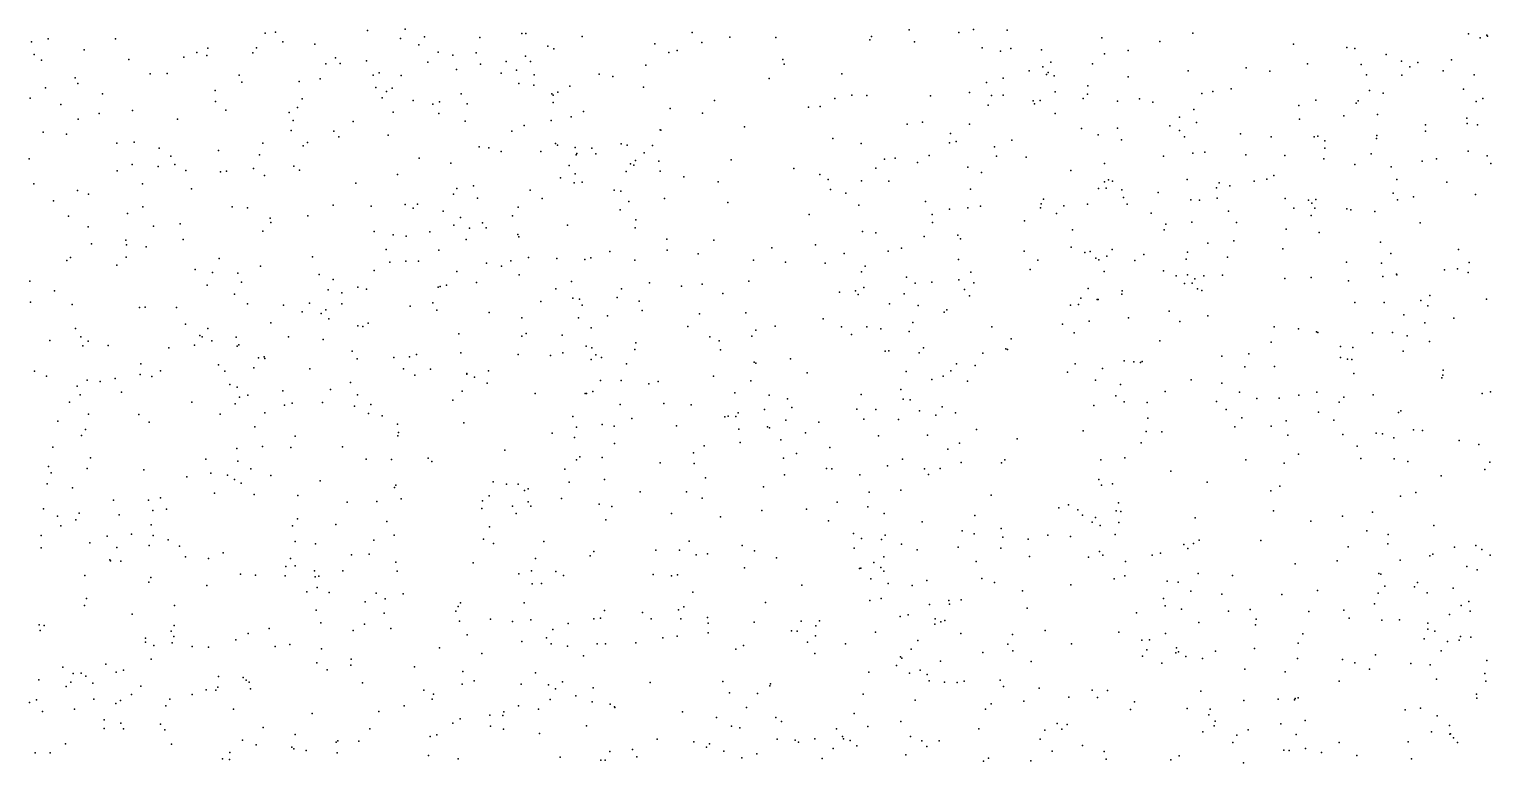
# Model space of a CAD drawing. Extents: x 2 to 99999, y 0 to 49999.
# Drawn here: x 25038 to 37494, y 18748 to 24999 of the extents above; entities that cross this region are included whole.
import ezdxf

# ---------------------------------------------------------------- set-up
doc = ezdxf.new("R2010")
doc.units = 0
doc.header["$MEASUREMENT"] = 0
doc.layers.add('points', color=50, linetype='Continuous')

msp = doc.modelspace()

# ---------------------------------------------------------------- linework, layer by layer
at = {"layer": 'points', "color": 3}
for p in [(25198, 24916, 29), (25772, 24916, 49), (27049, 24965, 33), (27138, 24974, 87), (27922, 24989, 11), (28203, 24921, 13), (28241, 24999, 85), (28408, 24935, 79), (28878, 24928, 1), (29236, 24964, 11), (29270, 24963, 37), (29751, 24937, 42), (30689, 24971, 88), (31008, 24932, 45), (31402, 24928, 15), (32215, 24938, 23), (32536, 24993, 40), (32959, 24972, 86), (33084, 24996, 81), (33371, 24991, 4), (34178, 24927, 48), (34954, 24966, 12), (37303, 24960, 61), (37402, 24927, 30), (37460, 24948, 19), (37465, 24939, 70), (25057, 24893, 72), (25507, 24824, 76), (26467, 24802, 97), (26559, 24837, 98), (26943, 24798, 91), (26974, 24841, 11), (27199, 24892, 85), (27471, 24872, 60), (28359, 24865, 94), (28524, 24805, 29), (28846, 24799, 8), (29459, 24856, 74), (29509, 24831, 15), (30369, 24876, 27), (30488, 24801, 74), (30559, 24817, 14), (30769, 24885, 42), (32203, 24910, 72), (32583, 24893, 24), (33159, 24842, 11), (33316, 24811, 88), (33404, 24836, 2), (33665, 24823, 20), (34202, 24789, 94), (34404, 24819, 66), (34674, 24894, 62), (35813, 24873, 99), (36267, 24843, 13), (36335, 24835, 41), (25079, 24784, 2), (25143, 24735, 33), (25887, 24742, 11), (26356, 24762, 88), (26553, 24774, 20), (27565, 24704, 72), (27649, 24754, 41), (27688, 24708, 57), (27912, 24730, 87), (28435, 24719, 55), (28647, 24778, 87), (28885, 24701, 79), (29104, 24725, 66), (29266, 24769, 65), (29309, 24723, 1), (30294, 24692, 57), (31460, 24740, 35), (31473, 24701, 50), (33677, 24678, 75), (33745, 24718, 21), (34100, 24703, 92), (35408, 24669, 98), (35932, 24704, 35), (36390, 24700, 39), (36601, 24784, 8), (36733, 24728, 88), (36805, 24680, 88), (36872, 24716, 4), (37158, 24739, 34), (25430, 24584, 31), (25452, 24538, 87), (26068, 24619, 78), (26214, 24622, 31), (26827, 24608, 84), (26851, 24547, 81), (27339, 24555, 58), (27517, 24577, 70), (27968, 24608, 75), (28019, 24627, 26), (28207, 24606, 40), (28680, 24656, 94), (29059, 24626, 47), (29191, 24651, 3), (29340, 24610, 0), (29895, 24616, 37), (30011, 24596, 40), (31345, 24579, 14), (31963, 24619, 84), (33195, 24545, 62), (33339, 24583, 3), (33561, 24644, 44), (33707, 24614, 2), (33721, 24631, 10), (33774, 24603, 50), (34404, 24593, 79), (34915, 24644, 16), (35611, 24643, 44), (36434, 24611, 89), (36736, 24609, 5), (37088, 24645, 99), (37352, 24610, 88), (25178, 24500, 52), (25663, 24450, 12), (26622, 24477, 69), (27992, 24503, 2), (28047, 24414, 38), (28084, 24468, 77), (28132, 24497, 32), (28719, 24449, 39), (29211, 24536, 33), (29337, 24523, 56), (29493, 24450, 69), (29504, 24437, 8), (29543, 24464, 72), (29645, 24514, 20), (30273, 24505, 79), (32048, 24436, 49), (32176, 24433, 6), (32719, 24431, 31), (33050, 24461, 0), (33238, 24434, 19), (33337, 24436, 28), (33782, 24467, 2), (34057, 24447, 97), (34059, 24518, 0), (35032, 24451, 5), (35125, 24468, 1), (35282, 24491, 16), (36459, 24478, 95), (36578, 24454, 20), (37261, 24489, 41), (25045, 24413, 40), (25307, 24357, 21), (25918, 24306, 78), (26626, 24383, 34), (26714, 24310, 48), (27252, 24289, 33), (27324, 24333, 15), (27364, 24406, 64), (28141, 24291, 37), (28309, 24391, 58), (28478, 24360, 87), (28534, 24381, 53), (28770, 24362, 69), (29502, 24375, 49), (29763, 24298, 34), (30499, 24324, 46), (30879, 24392, 98), (31680, 24336, 83), (31778, 24342, 1), (31903, 24409, 6), (33211, 24353, 48), (33593, 24390, 73), (33605, 24364, 12), (33654, 24391, 71), (34021, 24408, 23), (34313, 24387, 11), (34501, 24405, 45), (34615, 24379, 83), (34963, 24315, 50), (35858, 24348, 65), (36004, 24396, 79), (36347, 24370, 65), (36365, 24390, 8), (37370, 24382, 22), (37427, 24410, 18), (25454, 24232, 48), (25635, 24280, 69), (26301, 24232, 99), (27288, 24222, 12), (27799, 24214, 82), (28529, 24280, 7), (28752, 24215, 57), (29256, 24180, 16), (29486, 24220, 5), (29657, 24253, 84), (30776, 24284, 2), (31135, 24168, 5), (32520, 24189, 60), (32652, 24206, 29), (33050, 24189, 6), (33780, 24281, 90), (34758, 24175, 19), (34842, 24249, 13), (34987, 24205, 93), (35864, 24234, 63), (36242, 24262, 55), (36529, 24272, 51), (36938, 24185, 73), (37289, 24242, 25), (37293, 24195, 62), (37381, 24184, 23), (25158, 24121, 65), (25356, 24105, 92), (27269, 24137, 24), (27635, 24130, 9), (27676, 24081, 65), (28096, 24096, 35), (29150, 24130, 18), (30416, 24142, 69), (30420, 24140, 55), (31887, 24069, 68), (32889, 24111, 39), (32938, 24042, 64), (33412, 24055, 64), (34007, 24152, 44), (34149, 24099, 90), (34314, 24157, 42), (34346, 24058, 97), (34840, 24135, 30), (34883, 24082, 27), (35362, 24108, 1), (35622, 24082, 14), (35988, 24083, 6), (36019, 24088, 78), (36080, 24048, 27), (36519, 24068, 31), (36522, 24093, 80), (36937, 24131, 90), (25785, 24028, 44), (25933, 24038, 29), (26144, 23986, 19), (26246, 23918, 86), (26650, 23967, 28), (27000, 23928, 85), (27029, 24027, 64), (27372, 24006, 100), (27410, 24035, 42), (28872, 23997, 27), (28954, 23989, 74), (29060, 23957, 42), (29399, 23957, 5), (29522, 24026, 76), (29540, 24012, 67), (29690, 23992, 2), (29699, 23928, 30), (29706, 23940, 14), (29833, 23986, 74), (29868, 23937, 75), (30082, 24022, 69), (30133, 24010, 51), (30278, 23945, 97), (30350, 24009, 43), (32129, 24025, 35), (32707, 23923, 64), (32881, 24032, 74), (33263, 23996, 68), (33281, 23918, 0), (34706, 23918, 73), (34954, 23943, 78), (35058, 23952, 18), (35405, 23928, 42), (35740, 23923, 43), (36080, 23985, 86), (36474, 23936, 97), (37300, 23960, 45), (37464, 23921, 8), (25038, 23895, 74), (25788, 23792, 53), (25915, 23847, 5), (26138, 23830, 30), (26279, 23847, 63), (26373, 23796, 35), (26948, 23811, 97), (27294, 23831, 14), (27340, 23799, 71), (28362, 23901, 19), (28632, 23858, 96), (29640, 23839, 19), (30163, 23853, 89), (30192, 23841, 3), (30206, 23881, 68), (30404, 23876, 92), (31019, 23885, 6), (31554, 23811, 0), (32253, 23816, 85), (32326, 23892, 80), (32418, 23901, 94), (32607, 23863, 84), (33038, 23823, 69), (33534, 23908, 0), (33915, 23796, 11), (34203, 23855, 28), (36071, 23895, 16), (36336, 23846, 51), (36645, 23827, 91), (36910, 23876, 81), (37030, 23896, 45), (37494, 23856, 49), (25076, 23681, 24), (26002, 23683, 23), (26669, 23785, 69), (26720, 23790, 45), (27042, 23754, 10), (27821, 23688, 90), (28176, 23762, 69), (29566, 23733, 58), (29683, 23690, 10), (29692, 23767, 7), (29751, 23696, 89), (30125, 23786, 57), (30414, 23790, 64), (30618, 23741, 3), (30909, 23699, 76), (31776, 23762, 62), (31846, 23718, 66), (32132, 23707, 41), (32363, 23704, 22), (33153, 23777, 71), (34203, 23698, 23), (34236, 23715, 49), (34269, 23704, 82), (34905, 23719, 22), (35180, 23691, 71), (35477, 23704, 93), (35585, 23722, 21), (35646, 23753, 28), (36692, 23720, 13), (37118, 23696, 98), (25448, 23626, 44), (25542, 23595, 67), (26422, 23639, 35), (28654, 23594, 89), (28681, 23643, 3), (28825, 23664, 18), (28858, 23559, 1), (29308, 23628, 76), (29408, 23558, 11), (30023, 23627, 64), (30079, 23620, 65), (30451, 23558, 38), (31867, 23634, 93), (31998, 23601, 13), (33059, 23635, 96), (33681, 23552, 53), (34152, 23642, 21), (34216, 23645, 28), (34349, 23630, 52), (34365, 23565, 8), (34660, 23609, 3), (34938, 23544, 68), (35011, 23543, 48), (35155, 23649, 12), (35162, 23559, 38), (35271, 23665, 69), (35741, 23557, 78), (35939, 23543, 20), (36004, 23549, 0), (36663, 23601, 53), (36699, 23545, 43), (36836, 23570, 59), (37363, 23591, 59), (25244, 23537, 99), (25875, 23428, 38), (26005, 23485, 23), (26767, 23485, 84), (26897, 23476, 20), (27629, 23501, 19), (27953, 23490, 68), (28242, 23506, 6), (28309, 23473, 48), (28348, 23509, 18), (28565, 23449, 92), (29206, 23482, 28), (30074, 23461, 48), (30149, 23532, 71), (30992, 23524, 4), (31686, 23419, 2), (32107, 23499, 13), (32675, 23532, 25), (32733, 23421, 61), (32882, 23465, 67), (33038, 23477, 56), (33145, 23490, 57), (33656, 23478, 69), (33663, 23511, 40), (33793, 23430, 4), (33856, 23494, 54), (34057, 23508, 74), (34394, 23509, 98), (34599, 23432, 22), (35259, 23449, 11), (35815, 23473, 15), (35970, 23518, 65), (35993, 23475, 52), (36268, 23468, 83), (36301, 23460, 48), (36506, 23445, 14), (25372, 23407, 29), (25540, 23314, 44), (26096, 23322, 93), (26324, 23342, 8), (27091, 23390, 50), (27096, 23352, 57), (27411, 23409, 49), (28656, 23329, 90), (28714, 23396, 31), (28791, 23304, 15), (28902, 23350, 42), (28933, 23307, 88), (29156, 23409, 26), (29626, 23330, 15), (30202, 23307, 63), (30209, 23376, 85), (32736, 23351, 43), (33519, 23365, 13), (34725, 23339, 45), (34945, 23355, 38), (35326, 23351, 52), (35749, 23294, 76), (35962, 23413, 87), (36891, 23349, 52), (25568, 23170, 13), (25862, 23202, 2), (26350, 23206, 92), (27028, 23279, 61), (27978, 23276, 29), (28141, 23247, 28), (28249, 23235, 1), (28452, 23273, 80), (28761, 23207, 33), (29202, 23251, 53), (29211, 23230, 95), (30472, 23210, 89), (30872, 23201, 47), (32140, 23275, 5), (32252, 23265, 55), (32665, 23232, 6), (32951, 23243, 15), (32975, 23214, 68), (33930, 23290, 9), (34709, 23289, 42), (35082, 23177, 29), (35303, 23196, 88), (36032, 23267, 55), (36555, 23185, 28), (25389, 23053, 48), (25864, 23056, 60), (25866, 23163, 32), (26034, 23146, 2), (26658, 23044, 35), (27452, 23061, 61), (28081, 23122, 86), (28530, 23117, 100), (29293, 23054, 6), (29534, 23045, 9), (29824, 23051, 9), (29986, 23105, 78), (30475, 23116, 1), (30740, 23085, 14), (31367, 23135, 59), (31740, 23162, 72), (31984, 23089, 28), (32359, 23108, 8), (32473, 23133, 77), (33516, 23107, 16), (33918, 23142, 79), (34034, 23096, 98), (34081, 23106, 13), (34129, 23047, 30), (34223, 23066, 84), (34266, 23121, 17), (34538, 23079, 92), (34908, 23100, 55), (35250, 23057, 35), (35723, 23127, 33), (36643, 23088, 23), (37218, 23122, 46), (25359, 23027, 54), (25785, 22990, 70), (26451, 22952, 4), (26599, 22927, 37), (26816, 22919, 96), (27009, 22979, 15), (27978, 22942, 25), (28110, 23015, 30), (28247, 23023, 57), (28355, 23022, 49), (28682, 22935, 91), (28935, 23006, 48), (29062, 22979, 43), (29142, 23026, 72), (29772, 23038, 38), (30198, 23031, 67), (31211, 23031, 11), (31483, 23013, 45), (31821, 23006, 93), (32131, 22932, 100), (32163, 22981, 18), (32958, 23036, 84), (33062, 22929, 55), (33567, 22952, 34), (33634, 23032, 39), (34154, 23034, 28), (34199, 22936, 36), (34459, 23028, 98), (34705, 22940, 29), (34897, 23041, 31), (36263, 23015, 77), (36563, 23006, 42), (37100, 22948, 34), (37210, 22956, 59), (37302, 22927, 55), (37311, 23012, 35), (25043, 22851, 36), (26555, 22817, 26), (26846, 22845, 96), (27508, 22910, 56), (27629, 22866, 74), (27839, 22801, 68), (28523, 22801, 97), (28540, 22807, 3), (28595, 22817, 55), (28851, 22841, 88), (29214, 22907, 9), (29660, 22849, 20), (30325, 22838, 84), (30598, 22809, 68), (30772, 22826, 60), (31170, 22852, 11), (32150, 22798, 71), (32513, 22886, 22), (32589, 22836, 76), (32729, 22843, 55), (32959, 22865, 14), (33089, 22837, 51), (34812, 22899, 93), (34884, 22832, 87), (34908, 22907, 11), (34948, 22834, 60), (34973, 22873, 71), (35047, 22898, 99), (35208, 22903, 89), (35739, 22876, 12), (35964, 22884, 89), (36281, 22854, 74), (36573, 22892, 54), (36691, 22911, 69), (36694, 22905, 23), (25048, 22672, 79), (25252, 22770, 66), (26786, 22741, 35), (27586, 22779, 52), (27702, 22752, 35), (27913, 22784, 23), (29398, 22678, 67), (29527, 22786, 81), (29670, 22707, 27), (29729, 22699, 40), (30048, 22712, 98), (30086, 22787, 22), (30237, 22681, 22), (30948, 22746, 88), (31943, 22759, 80), (32079, 22771, 56), (32102, 22740, 58), (32495, 22744, 76), (33008, 22781, 88), (33052, 22727, 38), (34001, 22706, 70), (34062, 22790, 69), (34139, 22695, 45), (34149, 22695, 52), (34349, 22742, 30), (34353, 22770, 63), (34994, 22787, 90), (35030, 22772, 67), (36335, 22670, 98), (36585, 22670, 80), (36898, 22687, 90), (36974, 22729, 13), (37457, 22699, 12), (25403, 22652, 20), (25979, 22628, 93), (26026, 22631, 99), (26293, 22628, 65), (26898, 22659, 90), (27205, 22649, 6), (27363, 22591, 32), (27426, 22665, 74), (27527, 22578, 82), (27565, 22608, 30), (27702, 22660, 87), (28285, 22640, 60), (28479, 22669, 21), (28511, 22604, 19), (28959, 22584, 5), (29750, 22647, 76), (29967, 22558, 53), (30262, 22601, 77), (30751, 22575, 53), (31144, 22582, 27), (32370, 22660, 88), (32615, 22646, 36), (32835, 22587, 30), (32858, 22607, 11), (33912, 22648, 32), (33980, 22652, 94), (34753, 22596, 98), (35082, 22558, 80), (36753, 22566, 43), (36958, 22642, 18), (25432, 22448, 73), (26371, 22485, 84), (26561, 22448, 88), (27098, 22496, 59), (27591, 22532, 88), (27839, 22473, 70), (27881, 22467, 12), (27926, 22493, 27), (29237, 22541, 28), (29719, 22540, 32), (29828, 22455, 43), (30652, 22467, 60), (31229, 22435, 55), (31394, 22468, 60), (31803, 22531, 47), (31960, 22463, 34), (32177, 22464, 47), (32295, 22445, 72), (32538, 22424, 71), (32567, 22500, 86), (33242, 22462, 91), (33843, 22485, 96), (34070, 22511, 50), (34405, 22540, 71), (34845, 22509, 80), (35648, 22463, 77), (35855, 22447, 61), (36009, 22421, 23), (36931, 22496, 4), (37178, 22538, 52), (25214, 22348, 4), (25477, 22378, 28), (25494, 22301, 98), (25540, 22342, 11), (25712, 22303, 77), (26446, 22308, 46), (26492, 22388, 48), (26511, 22378, 20), (26594, 22344, 42), (26803, 22376, 93), (26811, 22299, 46), (26824, 22310, 15), (27248, 22379, 67), (27542, 22355, 64), (28700, 22403, 49), (29236, 22383, 75), (29272, 22405, 100), (29581, 22391, 28), (29785, 22297, 46), (30207, 22326, 81), (30837, 22379, 76), (30918, 22345, 58), (31197, 22383, 48), (32046, 22398, 92), (33405, 22362, 26), (33944, 22412, 57), (34673, 22344, 95), (35623, 22332, 43), (36019, 22416, 61), (36212, 22296, 82), (36485, 22412, 43), (36657, 22416, 78), (36782, 22387, 13), (36971, 22338, 55), (26227, 22283, 5), (26991, 22198, 64), (27041, 22207, 96), (27047, 22193, 73), (27790, 22257, 48), (27832, 22190, 27), (28146, 22201, 97), (28279, 22208, 5), (28338, 22228, 88), (28717, 22241, 97), (29206, 22228, 76), (29481, 22219, 66), (29586, 22242, 70), (29826, 22184, 58), (29832, 22283, 85), (29866, 22224, 55), (29916, 22202, 75), (30200, 22271, 40), (30929, 22266, 70), (31525, 22190, 33), (32333, 22255, 51), (32364, 22259, 87), (32622, 22241, 97), (32660, 22284, 1), (33165, 22238, 97), (33361, 22275, 57), (33374, 22269, 98), (34370, 22172, 98), (35202, 22214, 0), (35433, 22232, 14), (36214, 22202, 73), (36272, 22187, 31), (36310, 22184, 60), (36317, 22286, 76), (36748, 22256, 17), (25084, 22086, 56), (25983, 22056, 7), (25988, 22147, 84), (26158, 22088, 82), (26651, 22138, 25), (26706, 22084, 63), (26951, 22114, 30), (27429, 22106, 66), (28229, 22105, 92), (28324, 22052, 79), (28459, 22102, 65), (28767, 22066, 43), (28767, 22061, 37), (28953, 22088, 63), (30128, 22147, 73), (31215, 22162, 63), (31229, 22154, 83), (31668, 22070, 98), (32512, 22083, 6), (32892, 22087, 86), (32941, 22149, 12), (33100, 22134, 26), (33886, 22076, 46), (33953, 22149, 56), (34184, 22107, 9), (34453, 22165, 37), (34510, 22158, 8), (34522, 22168, 61), (35397, 22121, 99), (35652, 22124, 93), (36327, 22064, 8), (37086, 22051, 61), (37087, 22094, 92), (25184, 22042, 24), (25446, 21957, 2), (25533, 22009, 7), (25643, 21998, 96), (25771, 22024, 52), (26082, 22040, 59), (26749, 21971, 47), (26811, 21950, 29), (27605, 21928, 25), (27776, 21988, 64), (28832, 22035, 70), (28942, 21982, 22), (29906, 22006, 82), (30082, 22007, 71), (30319, 21978, 32), (30398, 21997, 39), (30870, 22043, 28), (31188, 22004, 32), (32466, 21929, 82), (32731, 22014, 51), (32827, 22044, 38), (33035, 21999, 13), (34125, 22010, 11), (34339, 21972, 26), (34941, 22011, 29), (35202, 21983, 46), (37077, 22029, 65), (25381, 21821, 24), (25473, 21885, 25), (25823, 21905, 45), (26424, 21820, 9), (26793, 21808, 36), (26830, 21865, 15), (26902, 21880, 47), (27199, 21918, 88), (27278, 21814, 69), (27537, 21818, 15), (27835, 21885, 68), (27948, 21800, 53), (28648, 21839, 21), (28727, 21916, 10), (29351, 21894, 48), (29777, 21896, 27), (29786, 21894, 61), (29840, 21911, 50), (30073, 21801, 47), (30447, 21809, 36), (31050, 21902, 36), (31345, 21881, 69), (31500, 21850, 10), (32129, 21887, 39), (32486, 21848, 26), (32546, 21841, 26), (34297, 21875, 19), (34370, 21824, 1), (34565, 21817, 75), (34719, 21911, 81), (35157, 21827, 93), (35352, 21905, 4), (35499, 21852, 7), (35689, 21854, 28), (35857, 21882, 78), (36012, 21906, 54), (36201, 21822, 97), (36241, 21864, 35), (36492, 21883, 42), (37421, 21895, 26), (37490, 21909, 86), (25543, 21719, 2), (25973, 21715, 76), (26666, 21718, 49), (27045, 21731, 7), (27214, 21796, 18), (27811, 21788, 90), (27929, 21725, 52), (28046, 21706, 97), (29672, 21700, 52), (30175, 21683, 40), (30679, 21797, 1), (30967, 21697, 56), (30994, 21702, 50), (31060, 21700, 42), (31079, 21730, 96), (31305, 21760, 19), (31537, 21775, 64), (32090, 21762, 33), (32151, 21675, 10), (32253, 21760, 40), (32624, 21746, 19), (32764, 21709, 86), (32817, 21781, 18), (32933, 21729, 46), (34112, 21792, 81), (34572, 21686, 31), (35239, 21758, 35), (35371, 21687, 63), (36026, 21736, 16), (36708, 21734, 50), (36728, 21746, 7), (25281, 21658, 35), (25518, 21587, 3), (26061, 21651, 67), (26960, 21611, 6), (28176, 21634, 43), (28184, 21564, 90), (28743, 21646, 55), (29495, 21556, 67), (29703, 21609, 92), (29921, 21631, 23), (30024, 21618, 10), (30555, 21619, 42), (31086, 21590, 81), (31330, 21611, 47), (31346, 21601, 78), (31486, 21669, 36), (31653, 21560, 88), (31768, 21651, 65), (32446, 21672, 97), (33112, 21588, 26), (34020, 21577, 38), (34557, 21571, 40), (34691, 21568, 50), (35312, 21612, 12), (35621, 21616, 67), (35751, 21662, 61), (36157, 21669, 28), (36518, 21556, 24), (36571, 21551, 6), (36834, 21584, 11), (36911, 21581, 91), (25238, 21439, 40), (25483, 21538, 93), (26808, 21426, 73), (27025, 21443, 62), (27268, 21434, 83), (27304, 21532, 13), (27709, 21440, 15), (28179, 21534, 77), (29684, 21521, 78), (30027, 21470, 49), (30790, 21450, 87), (31096, 21478, 1), (31443, 21499, 13), (31861, 21434, 9), (32277, 21533, 8), (32693, 21540, 25), (32967, 21472, 17), (33457, 21510, 17), (34515, 21475, 62), (35765, 21540, 85), (36233, 21546, 36), (36355, 21445, 36), (36667, 21518, 92), (37225, 21494, 4), (37392, 21461, 39), (25561, 21347, 4), (26542, 21334, 56), (26816, 21317, 49), (27910, 21334, 64), (28126, 21333, 91), (28437, 21344, 90), (28470, 21316, 88), (29092, 21412, 51), (29703, 21330, 84), (29730, 21356, 43), (29922, 21350, 90), (30414, 21305, 68), (30700, 21389, 41), (31465, 21344, 33), (31578, 21384, 73), (32480, 21334, 70), (32868, 21420, 65), (32979, 21307, 47), (33323, 21305, 29), (33352, 21329, 55), (34170, 21329, 93), (34375, 21348, 3), (35406, 21331, 75), (35734, 21300, 96), (35855, 21379, 22), (36387, 21342, 21), (36671, 21338, 96), (36786, 21315, 45), (37485, 21310, 79), (25203, 21272, 8), (25226, 21220, 87), (25531, 21256, 62), (26016, 21244, 58), (26382, 21185, 64), (26586, 21216, 59), (26729, 21200, 88), (26926, 21253, 63), (27097, 21196, 53), (29603, 21251, 54), (30706, 21299, 92), (31476, 21203, 43), (31832, 21255, 88), (31878, 21252, 40), (32116, 21201, 54), (32352, 21279, 14), (32669, 21253, 32), (32702, 21204, 21), (32800, 21256, 27), (34768, 21232, 34), (37072, 21193, 43), (37444, 21248, 70), (25190, 21125, 75), (25407, 21091, 71), (26787, 21161, 98), (26843, 21132, 8), (27517, 21151, 73), (28151, 21095, 65), (28163, 21114, 69), (28993, 21142, 90), (29106, 21121, 32), (29204, 21123, 86), (29258, 21069, 18), (29290, 21082, 4), (29639, 21140, 15), (29941, 21161, 43), (30246, 21057, 89), (30639, 21056, 92), (30801, 21175, 50), (31295, 21101, 61), (32196, 21054, 78), (32466, 21070, 64), (34154, 21161, 88), (34175, 21115, 41), (34270, 21126, 39), (35078, 21139, 54), (35618, 21065, 48), (35695, 21105, 15), (36856, 21051, 30), (25756, 20986, 87), (26054, 20986, 29), (26156, 21007, 40), (26617, 21047, 95), (26954, 21033, 99), (27326, 21026, 30), (27748, 20968, 25), (27999, 20975, 83), (28207, 20997, 18), (28902, 20979, 90), (28958, 21022, 50), (29157, 20935, 18), (29290, 20973, 34), (29314, 20935, 25), (29575, 21001, 51), (29895, 20952, 86), (30003, 20931, 69), (30773, 21003, 81), (31923, 20969, 51), (32184, 20929, 23), (33236, 21030, 41), (33895, 20946, 47), (34321, 20963, 10), (36723, 21020, 68), (25160, 20911, 46), (25280, 20851, 55), (25435, 20819, 79), (25464, 20874, 73), (25805, 20860, 87), (26091, 20899, 15), (26208, 20908, 72), (27325, 20828, 7), (28087, 20803, 65), (28894, 20914, 20), (29189, 20872, 88), (29951, 20818, 93), (30513, 20871, 5), (30929, 20843, 31), (31282, 20898, 67), (31661, 20910, 69), (31851, 20810, 85), (32324, 20872, 95), (32648, 20801, 59), (33097, 20856, 95), (33814, 20921, 10), (33975, 20903, 83), (34015, 20859, 37), (34125, 20837, 25), (34301, 20894, 80), (34340, 20890, 92), (34974, 20835, 36), (35641, 20895, 18), (35959, 20806, 27), (36230, 20850, 11), (36487, 20885, 6), (25140, 20684, 91), (25308, 20768, 73), (25703, 20679, 33), (25910, 20696, 30), (26078, 20776, 18), (26095, 20684, 78), (27281, 20767, 52), (27650, 20780, 69), (28147, 20687, 76), (28961, 20758, 87), (32063, 20702, 68), (32333, 20689, 92), (32989, 20724, 52), (33091, 20698, 48), (33322, 20744, 42), (33720, 20688, 20), (34096, 20798, 81), (34166, 20769, 45), (34294, 20694, 68), (34323, 20797, 87), (36437, 20724, 34), (36619, 20693, 84), (37009, 20770, 90), (25139, 20580, 14), (25555, 20623, 20), (25786, 20583, 13), (26060, 20599, 89), (26221, 20648, 9), (26318, 20593, 17), (27304, 20634, 16), (27479, 20615, 37), (27976, 20644, 51), (28909, 20654, 32), (28996, 20617, 28), (29423, 20634, 66), (30377, 20560, 38), (30580, 20560, 86), (30662, 20637, 29), (31113, 20600, 50), (31219, 20554, 21), (32068, 20576, 54), (32130, 20660, 88), (32301, 20652, 7), (32471, 20611, 68), (32606, 20563, 15), (32956, 20585, 94), (33319, 20577, 75), (33335, 20671, 29), (33551, 20655, 39), (33912, 20676, 95), (34879, 20607, 69), (34911, 20573, 82), (34961, 20618, 31), (35008, 20646, 23), (35534, 20642, 3), (36278, 20587, 48), (36617, 20613, 49), (37185, 20586, 7), (37367, 20601, 21), (37417, 20566, 21), (25726, 20478, 23), (25730, 20470, 94), (25820, 20467, 16), (26369, 20503, 77), (26566, 20488, 18), (26691, 20537, 20), (27264, 20488, 5), (27784, 20520, 84), (27934, 20527, 85), (28163, 20459, 94), (28822, 20452, 54), (29353, 20489, 39), (29818, 20512, 42), (29850, 20549, 11), (30723, 20521, 49), (30818, 20529, 23), (31407, 20494, 23), (32235, 20454, 80), (32322, 20504, 92), (33107, 20464, 24), (33564, 20507, 92), (34065, 20499, 55), (34159, 20549, 87), (34187, 20517, 1), (34380, 20463, 48), (34609, 20516, 13), (34679, 20533, 93), (35826, 20443, 12), (36184, 20470, 69), (36722, 20474, 0), (36974, 20513, 93), (36999, 20527, 25), (37488, 20518, 77), (25512, 20343, 78), (26074, 20326, 29), (26838, 20356, 32), (26966, 20347, 31), (27220, 20340, 55), (27226, 20420, 19), (27304, 20426, 93), (27468, 20383, 9), (27474, 20334, 76), (27507, 20338, 27), (27711, 20385, 98), (28173, 20382, 8), (29210, 20357, 84), (29318, 20385, 60), (29526, 20379, 58), (29591, 20344, 35), (30354, 20353, 23), (30512, 20341, 80), (30564, 20350, 32), (31134, 20409, 97), (32114, 20404, 74), (32124, 20407, 68), (32210, 20315, 56), (32297, 20412, 12), (32320, 20380, 99), (33155, 20318, 29), (34283, 20315, 91), (34376, 20340, 46), (34999, 20361, 3), (35293, 20344, 69), (36540, 20360, 85), (36558, 20355, 14), (37291, 20422, 77), (37379, 20393, 76), (26058, 20288, 9), (26552, 20260, 72), (27403, 20204, 45), (27493, 20242, 98), (27595, 20200, 28), (27996, 20193, 88), (28226, 20189, 47), (29323, 20273, 54), (29404, 20276, 60), (30694, 20203, 9), (31623, 20263, 49), (32359, 20276, 39), (32564, 20258, 12), (32688, 20301, 15), (33263, 20284, 2), (33502, 20212, 77), (33915, 20264, 25), (34735, 20296, 5), (34830, 20287, 67), (34937, 20211, 7), (35203, 20186, 83), (35713, 20182, 27), (36016, 20215, 86), (36535, 20194, 7), (36591, 20253, 98), (36844, 20247, 83), (36868, 20285, 24), (36953, 20195, 71), (37172, 20236, 91), (25508, 20088, 28), (25527, 20147, 49), (26275, 20087, 80), (27900, 20119, 24), (28072, 20144, 20), (28694, 20079, 42), (28714, 20111, 11), (29257, 20110, 93), (30618, 20077, 93), (31312, 20114, 4), (32202, 20130, 92), (32299, 20147, 58), (32710, 20096, 76), (32874, 20132, 52), (32881, 20100, 81), (32979, 20137, 71), (33542, 20065, 49), (34706, 20148, 67), (34718, 20086, 33), (34858, 20056, 48), (36504, 20102, 39), (37241, 20089, 93), (37308, 20122, 54), (25915, 20014, 14), (27484, 20049, 44), (27522, 19940, 76), (28064, 20022, 37), (28673, 20039, 30), (28706, 19956, 56), (28968, 19971, 63), (29158, 19953, 76), (29313, 19966, 63), (29631, 19934, 35), (29851, 19975, 20), (29906, 19981, 9), (29941, 20045, 98), (30265, 20029, 71), (30339, 19976, 18), (30572, 20051, 98), (30592, 19976, 59), (30819, 19987, 90), (30824, 19939, 32), (31217, 19946, 76), (31617, 19955, 31), (31773, 19959, 4), (32461, 19994, 37), (32529, 20009, 1), (32756, 19930, 21), (32760, 19976, 82), (32808, 19950, 84), (32842, 19961, 1), (34475, 20025, 56), (35005, 19943, 5), (35259, 20040, 37), (35442, 20053, 90), (35495, 19972, 77), (35942, 20038, 49), (36241, 20048, 31), (36288, 19980, 85), (36566, 19964, 63), (36715, 19967, 69), (36957, 19939, 75), (37143, 20013, 21), (37317, 20039, 19), (25123, 19923, 76), (25131, 19875, 7), (25165, 19918, 87), (26028, 19811, 25), (26248, 19870, 48), (26271, 19825, 92), (26274, 19918, 46), (26904, 19849, 98), (27082, 19891, 60), (27800, 19875, 3), (27896, 19929, 69), (28120, 19892, 56), (28769, 19839, 53), (29447, 19812, 44), (29500, 19885, 79), (30438, 19813, 84), (30559, 19826, 75), (30824, 19856, 73), (31534, 19872, 75), (31583, 19870, 88), (31739, 19830, 27), (31743, 19915, 30), (32251, 19860, 67), (32977, 19849, 66), (33418, 19840, 69), (33697, 19876, 14), (34323, 19861, 84), (34722, 19851, 46), (35490, 19923, 45), (35893, 19846, 51), (36957, 19887, 40), (37018, 19870, 46), (37236, 19825, 83), (37325, 19819, 49), (26029, 19776, 44), (26101, 19747, 41), (26255, 19771, 43), (26428, 19740, 4), (26567, 19734, 7), (26799, 19796, 48), (27134, 19739, 52), (27259, 19755, 14), (27528, 19718, 82), (28535, 19728, 17), (29237, 19781, 9), (29485, 19762, 96), (29626, 19742, 87), (29879, 19763, 74), (29950, 19763, 37), (30209, 19770, 81), (31060, 19716, 87), (31125, 19748, 53), (31670, 19777, 3), (31994, 19763, 81), (32555, 19717, 84), (32612, 19791, 90), (33166, 19689, 72), (33377, 19759, 17), (33420, 19701, 29), (33920, 19763, 38), (34521, 19792, 89), (34564, 19712, 99), (34585, 19795, 23), (34811, 19685, 91), (34814, 19729, 88), (34833, 19694, 40), (35148, 19698, 79), (35479, 19723, 14), (35853, 19768, 21), (36925, 19804, 68), (37072, 19703, 32), (37125, 19781, 99), (37225, 19794, 45), (25324, 19563, 45), (25692, 19588, 36), (26078, 19632, 25), (27488, 19601, 44), (27779, 19579, 16), (27783, 19632, 33), (28322, 19567, 83), (28895, 19678, 95), (29763, 19660, 72), (31733, 19678, 10), (32430, 19578, 60), (32463, 19650, 88), (32476, 19639, 25), (32803, 19615, 30), (33578, 19611, 48), (34527, 19656, 66), (34691, 19598, 73), (34894, 19654, 81), (35038, 19636, 88), (35848, 19636, 71), (36231, 19629, 60), (36334, 19601, 41), (36510, 19667, 64), (36812, 19595, 5), (36978, 19584, 44), (37459, 19619, 51), (25121, 19456, 21), (25392, 19435, 84), (25413, 19510, 7), (25481, 19511, 75), (25520, 19487, 91), (25779, 19520, 6), (25842, 19538, 61), (26652, 19484, 78), (26861, 19474, 94), (26888, 19451, 59), (26913, 19435, 11), (27577, 19541, 30), (28733, 19527, 82), (28831, 19447, 37), (29354, 19514, 93), (29583, 19438, 64), (30329, 19431, 29), (30949, 19441, 33), (32193, 19519, 62), (32540, 19512, 29), (32631, 19538, 14), (32690, 19500, 49), (32708, 19447, 69), (32838, 19435, 34), (32946, 19432, 54), (33006, 19445, 58), (33313, 19453, 99), (35398, 19547, 60), (35741, 19522, 77), (36203, 19445, 66), (36460, 19546, 14), (37030, 19460, 81), (37444, 19508, 67), (37451, 19444, 49), (25353, 19399, 90), (25579, 19427, 52), (25909, 19331, 84), (25989, 19401, 37), (26428, 19330, 20), (26545, 19370, 76), (26629, 19368, 59), (26646, 19392, 33), (26925, 19377, 99), (27877, 19430, 44), (28402, 19368, 84), (28483, 19333, 57), (28727, 19418, 85), (29231, 19419, 15), (29463, 19411, 91), (29522, 19377, 15), (29695, 19319, 58), (29845, 19388, 26), (31006, 19345, 94), (31245, 19338, 63), (31350, 19404, 91), (31355, 19421, 61), (32146, 19334, 46), (33342, 19399, 73), (33645, 19384, 42), (34096, 19368, 54), (34226, 19363, 93), (35023, 19359, 80), (37372, 19334, 20), (25040, 19261, 54), (25100, 19285, 84), (25150, 19186, 16), (25425, 19204, 1), (25588, 19290, 32), (25777, 19254, 68), (25816, 19280, 23), (26201, 19234, 76), (26235, 19290, 62), (26779, 19206, 37), (28018, 19185, 63), (28232, 19234, 9), (28473, 19289, 43), (29208, 19234, 10), (29379, 19206, 5), (29478, 19286, 31), (29835, 19268, 30), (29988, 19248, 55), (30027, 19224, 6), (30029, 19218, 13), (30606, 19182, 89), (31152, 19220, 58), (32587, 19282, 40), (33188, 19204, 64), (33235, 19250, 34), (33514, 19274, 84), (33898, 19306, 87), (34141, 19305, 22), (34424, 19201, 39), (34457, 19268, 86), (34907, 19210, 77), (35103, 19206, 14), (35388, 19278, 22), (35682, 19290, 58), (35822, 19284, 8), (35828, 19296, 37), (35851, 19302, 29), (36765, 19200, 11), (36895, 19214, 59), (37375, 19300, 59), (25678, 19114, 70), (25819, 19086, 74), (26158, 19077, 36), (27448, 19168, 8), (28649, 19086, 99), (28710, 19124, 71), (28964, 19153, 35), (28969, 19060, 89), (29075, 19152, 96), (29083, 19181, 73), (29788, 19064, 50), (30896, 19133, 52), (31023, 19059, 28), (31400, 19135, 58), (31449, 19101, 30), (32069, 19169, 87), (32466, 19101, 88), (33798, 19082, 60), (33884, 19075, 65), (35091, 19158, 2), (35135, 19062, 23), (35145, 19104, 96), (35705, 19081, 1), (35912, 19108, 59), (37038, 19149, 79), (37142, 19067, 59), (25677, 19039, 24), (25841, 19036, 13), (26195, 19029, 5), (26855, 18940, 33), (27033, 19048, 10), (27304, 18989, 72), (27668, 18935, 44), (27847, 18933, 78), (27942, 19038, 17), (28455, 18972, 2), (28512, 18986, 30), (29079, 19035, 16), (29386, 18999, 80), (30389, 18950, 67), (31095, 19047, 11), (31413, 18950, 94), (31565, 18940, 95), (31734, 18952, 59), (31919, 19037, 28), (31968, 18972, 2), (31978, 18953, 6), (32033, 18939, 87), (32184, 19056, 63), (32549, 18971, 86), (32646, 18935, 85), (32794, 18936, 44), (33130, 19036, 9), (33653, 18948, 20), (33694, 19026, 84), (33837, 19035, 8), (35040, 19013, 96), (35331, 18984, 37), (35427, 19029, 88), (35836, 18989, 22), (36988, 19013, 75), (37146, 18993, 69), (37151, 18994, 28), (37177, 18960, 60), (25088, 18834, 91), (25217, 18832, 69), (25347, 18910, 53), (26251, 18908, 92), (26747, 18837, 50), (26972, 18900, 65), (27277, 18882, 31), (27293, 18866, 95), (27397, 18854, 33), (27655, 18923, 64), (27662, 18833, 58), (28442, 18811, 20), (29986, 18843, 41), (30179, 18862, 64), (30702, 18927, 64), (30809, 18882, 37), (30835, 18909, 89), (30959, 18846, 84), (31240, 18824, 31), (31593, 18925, 49), (31888, 18870, 88), (32091, 18892, 78), (32508, 18815, 50), (32687, 18887, 47), (33756, 18848, 70), (34015, 18894, 6), (34198, 18844, 4), (35296, 18921, 61), (35731, 18855, 98), (35777, 18853, 14), (35916, 18871, 62), (36051, 18835, 38), (36203, 18921, 18), (36352, 18809, 65), (36789, 18927, 57), (37211, 18921, 11), (26684, 18782, 88), (26744, 18775, 47), (28693, 18783, 14), (29563, 18796, 12), (29909, 18771, 72), (29947, 18771, 59), (30215, 18798, 57), (31111, 18790, 39), (31797, 18786, 33), (33171, 18762, 21), (33212, 18787, 17), (33575, 18766, 7), (34216, 18779, 41), (34766, 18773, 7), (34839, 18806, 81), (35386, 18748, 39), (36819, 18783, 10)]:
    msp.add_point(p, dxfattribs=at)

doc.saveas('drawing.dxf')
